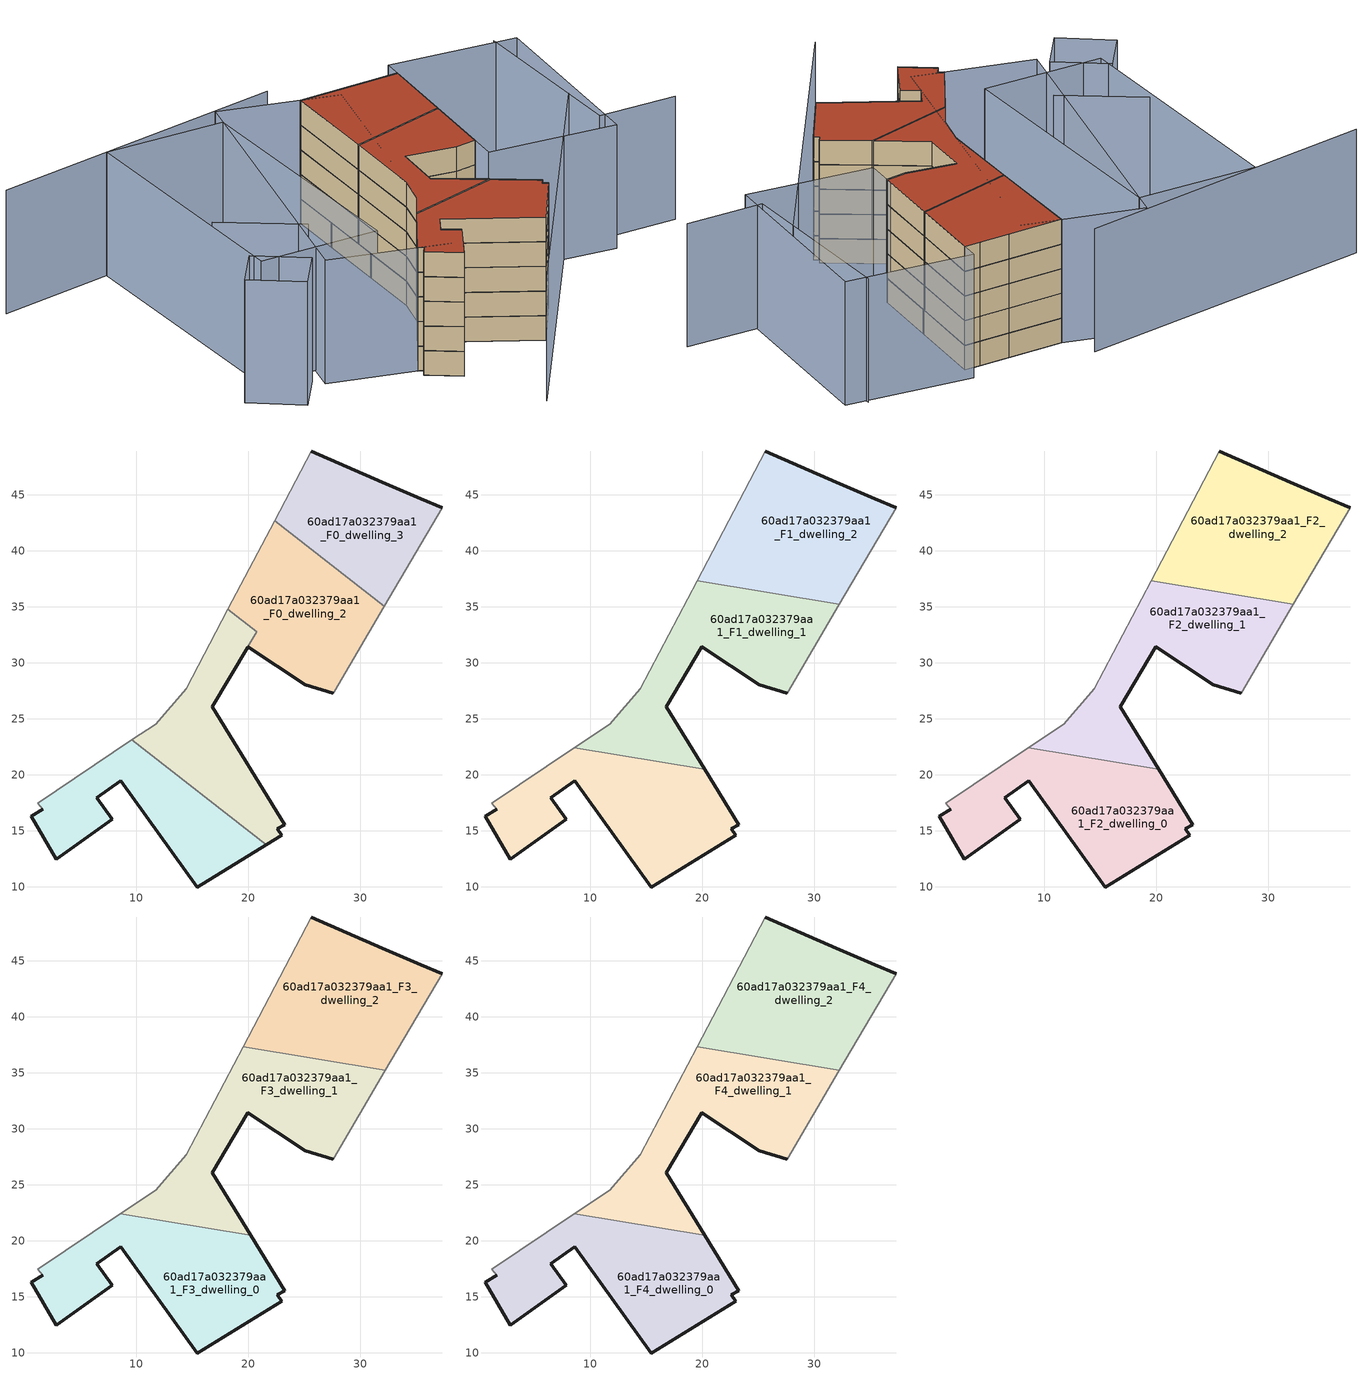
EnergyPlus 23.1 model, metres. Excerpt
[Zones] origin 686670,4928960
60ad17a032379aa1_F0_dwelling_0
 floor ground (EU_floor_Construction): 21.64,13.76 9.61,23.1 1.2,17.47 1.66,16.9 0.64,16.31 2.86,12.47 7.84,16.04 6.48,17.94 8.63,19.48 15.45,9.97 z0
 wall outside (EU_wall_Construction): 21.64,13.76 15.45,9.97 8.63,19.48 6.48,17.94 7.84,16.04 2.86,12.47 0.64,16.31 1.66,16.9 z0:3
 wall adiabatic (EU_wall_Construction): 1.66,16.9 1.2,17.47 9.61,23.1 z0:3
 wall to 60ad17a032379aa1_F0_dwelling_1 (EU_wall_Construction): 9.61,23.1 21.64,13.76 z0:3
60ad17a032379aa1_F0_dwelling_1
 floor ground (EU_floor_Construction): 22.98,14.59 22.62,15.16 23.26,15.55 16.79,26.09 20.77,32.77 18.2,34.77 14.46,27.67 11.73,24.52 9.61,23.1 21.64,13.76 z0
 wall outside (EU_wall_Construction): 19.96,31.4 16.79,26.09 23.26,15.55 22.62,15.16 22.98,14.59 21.64,13.76 z0:3; 19.96,31.4,3 19.96,31.41,0 19.96,31.4,0
 wall adiabatic (EU_wall_Construction): 9.61,23.1 11.73,24.52 14.46,27.67 18.2,34.77 z0:3
 wall to 60ad17a032379aa1_F0_dwelling_2 (EU_wall_Construction): 18.2,34.77 20.77,32.77 19.96,31.41 z0:3
60ad17a032379aa1_F0_dwelling_2
 floor ground (EU_floor_Construction): 27.68,27.41 32.17,35.06 22.36,42.68 18.2,34.77 20.77,32.77 19.96,31.41 25.08,28.05 27.59,27.27 z0
 wall outside (EU_wall_Construction): 27.59,27.27 25.08,28.05 19.96,31.41 z0:3
 wall adiabatic (EU_wall_Construction): 18.2,34.77 22.36,42.68 / 32.17,35.06 27.68,27.41 27.59,27.27 z0:3
 wall to 60ad17a032379aa1_F0_dwelling_3 (EU_wall_Construction): 22.36,42.68 32.17,35.06 z0:3
60ad17a032379aa1_F0_dwelling_3
 floor ground (EU_floor_Construction): 32.17,35.06 37.32,43.84 35.43,44.67 32,46.14 25.63,48.92 22.36,42.68 z0
 wall outside (EU_wall_Construction): 25.63,48.92 32,46.14 35.43,44.67 37.32,43.84 z0:3
 wall adiabatic (EU_wall_Construction): 37.32,43.84 32.17,35.06 / 22.36,42.68 25.63,48.92 z0:3
60ad17a032379aa1_F1_dwelling_0
 floor to 60ad17a032379aa1_F0_dwelling_0 (EU_floor_Construction): 21.64,13.76 11.02,22.01 8.59,22.42 1.2,17.47 1.66,16.9 0.64,16.31 2.86,12.47 7.84,16.04 6.48,17.94 8.63,19.48 15.45,9.97 z3
 floor to 60ad17a032379aa1_F0_dwelling_1 (EU_floor_Construction): 22.98,14.59 22.62,15.16 23.26,15.55 20.24,20.48 11.02,22.01 21.64,13.76 z3
 wall outside (EU_wall_Construction): 20.24,20.48 23.26,15.55 22.62,15.16 22.98,14.59 15.45,9.97 8.63,19.48 6.48,17.94 7.84,16.04 2.86,12.47 0.64,16.31 1.66,16.9 z3:6
 wall adiabatic (EU_wall_Construction): 1.66,16.9 1.2,17.47 8.59,22.42 z3:6
 wall to 60ad17a032379aa1_F1_dwelling_1 (EU_wall_Construction): 8.59,22.42 20.24,20.48 z3:6
60ad17a032379aa1_F1_dwelling_1
 floor outside (EU_floor_Construction): 25.08,28.05 19.96,31.41 20.77,32.77 18.2,34.77 14.46,27.67 18.2,34.77 20.77,32.77 19.96,31.4 z3
 floor to 60ad17a032379aa1_F0_dwelling_1 (EU_floor_Construction): 20.24,20.48 16.79,26.09 19.96,31.4 20.77,32.77 18.2,34.77 14.46,27.67 11.73,24.52 9.61,23.1 11.02,22.01 z3
 floor to 60ad17a032379aa1_F0_dwelling_0 (EU_floor_Construction): 11.02,22.01 9.61,23.1 8.59,22.42 z3
 floor to 60ad17a032379aa1_F0_dwelling_2 (EU_floor_Construction): 27.59,27.27 32.17,35.06 31.88,35.28 19.55,37.33 18.2,34.77 20.77,32.77 19.96,31.41 25.08,28.05 z3
 floor to 60ad17a032379aa1_F0_dwelling_3 (EU_floor_Construction): 32.17,35.06 32.26,35.22 31.88,35.28 z3
 wall outside (EU_wall_Construction): 27.59,27.27 25.08,28.05 19.96,31.41 16.79,26.09 20.24,20.48 z3:6
 wall adiabatic (EU_wall_Construction): 8.59,22.42 11.73,24.52 14.46,27.67 19.55,37.33 / 32.26,35.22 27.59,27.27 z3:6
 wall to 60ad17a032379aa1_F1_dwelling_2 (EU_wall_Construction): 19.55,37.33 32.26,35.22 z3:6
60ad17a032379aa1_F1_dwelling_2
 floor to 60ad17a032379aa1_F0_dwelling_2 (EU_floor_Construction): 31.88,35.28 22.36,42.68 19.55,37.33 z3
 floor to 60ad17a032379aa1_F0_dwelling_3 (EU_floor_Construction): 32.26,35.22 37.32,43.84 35.43,44.67 32,46.14 25.63,48.92 22.36,42.68 31.88,35.28 z3
 wall outside (EU_wall_Construction): 25.63,48.92 32,46.14 35.43,44.67 37.32,43.84 z3:6
 wall adiabatic (EU_wall_Construction): 37.32,43.84 32.26,35.22 / 19.55,37.33 25.63,48.92 z3:6
60ad17a032379aa1_F2_dwelling_0
 floor to 60ad17a032379aa1_F1_dwelling_0 (EU_floor_Construction): 22.98,14.59 22.62,15.16 23.26,15.55 20.24,20.48 8.59,22.42 1.2,17.47 1.66,16.9 0.64,16.31 2.86,12.47 7.84,16.04 6.48,17.94 8.63,19.48 15.45,9.97 z6
 wall outside (EU_wall_Construction): 20.24,20.48 23.26,15.55 22.62,15.16 22.98,14.59 15.45,9.97 8.63,19.48 6.48,17.94 7.84,16.04 2.86,12.47 0.64,16.31 1.66,16.9 z6:9
 wall adiabatic (EU_wall_Construction): 1.66,16.9 1.2,17.47 8.59,22.42 z6:9
 wall to 60ad17a032379aa1_F2_dwelling_1 (EU_wall_Construction): 8.59,22.42 20.24,20.48 z6:9
60ad17a032379aa1_F2_dwelling_1
 floor to 60ad17a032379aa1_F1_dwelling_1 (EU_floor_Construction): 27.59,27.27 32.26,35.22 19.55,37.33 14.46,27.67 11.73,24.52 8.59,22.42 20.24,20.48 16.79,26.09 19.96,31.41 25.08,28.05 z6
 wall outside (EU_wall_Construction): 27.59,27.27 25.08,28.05 19.96,31.41 16.79,26.09 20.24,20.48 z6:9
 wall adiabatic (EU_wall_Construction): 8.59,22.42 11.73,24.52 14.46,27.67 19.55,37.33 / 32.26,35.22 27.59,27.27 z6:9
 wall to 60ad17a032379aa1_F2_dwelling_2 (EU_wall_Construction): 19.55,37.33 32.26,35.22 z6:9
60ad17a032379aa1_F2_dwelling_2
 floor to 60ad17a032379aa1_F1_dwelling_2 (EU_floor_Construction): 32.26,35.22 37.32,43.84 35.43,44.67 32,46.14 25.63,48.92 19.55,37.33 z6
 wall outside (EU_wall_Construction): 25.63,48.92 32,46.14 35.43,44.67 37.32,43.84 z6:9
 wall adiabatic (EU_wall_Construction): 37.32,43.84 32.26,35.22 / 19.55,37.33 25.63,48.92 z6:9
60ad17a032379aa1_F3_dwelling_0
 floor to 60ad17a032379aa1_F2_dwelling_0 (EU_floor_Construction): 22.98,14.59 22.62,15.16 23.26,15.55 20.24,20.48 8.59,22.42 1.2,17.47 1.66,16.9 0.64,16.31 2.86,12.47 7.84,16.04 6.48,17.94 8.63,19.48 15.45,9.97 z9
 wall outside (EU_wall_Construction): 20.24,20.48 23.26,15.55 22.62,15.16 22.98,14.59 15.45,9.97 8.63,19.48 6.48,17.94 7.84,16.04 2.86,12.47 0.64,16.31 1.66,16.9 z9:12
 wall adiabatic (EU_wall_Construction): 1.66,16.9 1.2,17.47 8.59,22.42 z9:12
 wall to 60ad17a032379aa1_F3_dwelling_1 (EU_wall_Construction): 8.59,22.42 20.24,20.48 z9:12
60ad17a032379aa1_F3_dwelling_1
 floor to 60ad17a032379aa1_F2_dwelling_1 (EU_floor_Construction): 27.59,27.27 32.26,35.22 19.55,37.33 14.46,27.67 11.73,24.52 8.59,22.42 20.24,20.48 16.79,26.09 19.96,31.41 25.08,28.05 z9
 wall outside (EU_wall_Construction): 27.59,27.27 25.08,28.05 19.96,31.41 16.79,26.09 20.24,20.48 z9:12
 wall adiabatic (EU_wall_Construction): 8.59,22.42 11.73,24.52 14.46,27.67 19.55,37.33 / 32.26,35.22 27.59,27.27 z9:12
 wall to 60ad17a032379aa1_F3_dwelling_2 (EU_wall_Construction): 19.55,37.33 32.26,35.22 z9:12
60ad17a032379aa1_F3_dwelling_2
 floor to 60ad17a032379aa1_F2_dwelling_2 (EU_floor_Construction): 32.26,35.22 37.32,43.84 35.43,44.67 32,46.14 25.63,48.92 19.55,37.33 z9
 wall outside (EU_wall_Construction): 25.63,48.92 32,46.14 35.43,44.67 37.32,43.84 z9:12
 wall adiabatic (EU_wall_Construction): 37.32,43.84 32.26,35.22 / 19.55,37.33 25.63,48.92 z9:12
60ad17a032379aa1_F4_dwelling_0
 floor to 60ad17a032379aa1_F3_dwelling_0 (EU_floor_Construction): 22.98,14.59 22.62,15.16 23.26,15.55 20.24,20.48 8.59,22.42 1.2,17.47 1.66,16.9 0.64,16.31 2.86,12.47 7.84,16.04 6.48,17.94 8.63,19.48 15.45,9.97 z12
 wall outside (EU_wall_Construction): 20.24,20.48 23.26,15.55 22.62,15.16 22.98,14.59 15.45,9.97 8.63,19.48 6.48,17.94 7.84,16.04 2.86,12.47 0.64,16.31 1.66,16.9 z12:15
 wall adiabatic (EU_wall_Construction): 1.66,16.9 1.2,17.47 8.59,22.42 z12:15
 wall to 60ad17a032379aa1_F4_dwelling_1 (EU_wall_Construction): 8.59,22.42 20.24,20.48 z12:15
 roof outside (EU_roof_Construction): 20.24,20.48 23.26,15.55 22.62,15.16 22.98,14.59 15.45,9.97 8.63,19.48 6.48,17.94 7.84,16.04 2.86,12.47 0.64,16.31 1.66,16.9 1.2,17.47 8.59,22.42 z15
60ad17a032379aa1_F4_dwelling_1
 floor to 60ad17a032379aa1_F3_dwelling_1 (EU_floor_Construction): 27.59,27.27 32.26,35.22 19.55,37.33 14.46,27.67 11.73,24.52 8.59,22.42 20.24,20.48 16.79,26.09 19.96,31.41 25.08,28.05 z12
 wall outside (EU_wall_Construction): 27.59,27.27 25.08,28.05 19.96,31.41 16.79,26.09 20.24,20.48 z12:15
 wall adiabatic (EU_wall_Construction): 8.59,22.42 11.73,24.52 14.46,27.67 19.55,37.33 / 32.26,35.22 27.59,27.27 z12:15
 wall to 60ad17a032379aa1_F4_dwelling_2 (EU_wall_Construction): 19.55,37.33 32.26,35.22 z12:15
 roof outside (EU_roof_Construction): 32.26,35.22 27.59,27.27 25.08,28.05 19.96,31.41 16.79,26.09 20.24,20.48 8.59,22.42 11.73,24.52 14.46,27.67 19.55,37.33 z15
60ad17a032379aa1_F4_dwelling_2
 floor to 60ad17a032379aa1_F3_dwelling_2 (EU_floor_Construction): 32.26,35.22 37.32,43.84 35.43,44.67 32,46.14 25.63,48.92 19.55,37.33 z12
 wall outside (EU_wall_Construction): 25.63,48.92 32,46.14 35.43,44.67 37.32,43.84 z12:15
 wall adiabatic (EU_wall_Construction): 37.32,43.84 32.26,35.22 / 19.55,37.33 25.63,48.92 z12:15
 roof outside (EU_roof_Construction): 35.43,44.67 37.32,43.84 32.26,35.22 19.55,37.33 25.63,48.92 32,46.14 z15
shading: -5.79,39.86 -0.38,30.8 / 2.66,1.45 43.31,25.25 / 49.07,15.09 40.32,19.26 / 40.32,19.26 49.95,39.46 / 25.58,53.23 -11.38,63.28 / -10.68,31.82 -7.36,25.71 / -7.36,25.71 -12.72,22.79 / -12.72,22.79 -16.04,28.9 / -16.04,28.9 -10.68,31.82 / 51.97,37.8 39.43,16.4 / 39.43,16.4 25.88,24.34 / 25.88,24.34 38.42,45.74 / 38.42,45.74 51.97,37.8 / -7.07,24.18 18,55.1 / 18,55.1 29.29,45.95 / 29.29,45.95 4.21,15.03 / 4.21,15.03 -7.07,24.18 / -11.14,29.92 2.81,59.35 / 2.81,59.35 16.27,52.98 / 16.27,52.98 2.33,23.54 / 2.33,23.54 -11.14,29.92 z0:15
[Building]
EU S2 Campaign: North Axis=0; Terrain=City; Solar Distribution=FullExterior
[Site:Location]
Bologna: Latitude=44.5; Longitude=11.25; Time Zone=1; Elevation=37
[SizingPeriod:WeatherFileDays]
AnnualSizingPeriod: Begin Month=1; Begin Day of Month=1; End Month=12; End Day of Month=31; Day of Week for Start Day=Monday; Use Weather File Daylight Saving Period=No; Use Weather File Rain and Snow Indicators=No
[MATERIAL]
EU_InternalMass_Material: Roughness=MediumRough; Thickness=0.1; Conductivity=1; Density=1800; Specific Heat=900; Thermal Absorptance=0.9; Solar Absorptance=0.7; Visible Absorptance=0.7
[MATERIAL:NOMASS] Roughness=MediumRough; Thermal Absorptance=0.9; Solar Absorptance=0.7; Visible Absorptance=0.7
Name | Thermal Resistance
EU_wall_NoMass | 0.905828
EU_roof_NoMass | 0.37593
EU_floor_NoMass | 0.67114
[CONSTRUCTION]
EU_wall_Construction: EU_wall_NoMass
EU_roof_Construction: EU_roof_NoMass
EU_floor_Construction: EU_floor_NoMass
EU_InternalMass_Construction: EU_InternalMass_Material
[ZONE] Type=1; Multiplier=1; Ceiling Height=autocalculate; Floor Area=autocalculate; Part of Total Floor Area=Yes
Name | Volume
60ad17a032379aa1_F0_dwelling_0 | 322.403
60ad17a032379aa1_F1_dwelling_0; 60ad17a032379aa1_F2_dwelling_0; 60ad17a032379aa1_F3_dwelling_0; 60ad17a032379aa1_F4_dwelling_0 | 429.859
60ad17a032379aa1_F0_dwelling_1 | 292.952
60ad17a032379aa1_F1_dwelling_1; 60ad17a032379aa1_F2_dwelling_1; 60ad17a032379aa1_F3_dwelling_1; 60ad17a032379aa1_F4_dwelling_1 | 429.841
60ad17a032379aa1_F0_dwelling_2 | 351.811
60ad17a032379aa1_F1_dwelling_2; 60ad17a032379aa1_F2_dwelling_2; 60ad17a032379aa1_F3_dwelling_2; 60ad17a032379aa1_F4_dwelling_2 | 429.858
60ad17a032379aa1_F0_dwelling_3 | 322.377
[INTERNALMASS] Construction=EU_InternalMass_Construction
Name | Zone or ZoneList | Surface Area
60ad17a032379aa1_F0_dwelling_0_EU_InternalMass | 60ad17a032379aa1_F0_dwelling_0 | 107.469
60ad17a032379aa1_F0_dwelling_1_EU_InternalMass | 60ad17a032379aa1_F0_dwelling_1 | 97.6695
60ad17a032379aa1_F0_dwelling_2_EU_InternalMass | 60ad17a032379aa1_F0_dwelling_2 | 117.27
60ad17a032379aa1_F0_dwelling_3_EU_InternalMass | 60ad17a032379aa1_F0_dwelling_3 | 107.459
60ad17a032379aa1_F1_dwelling_0_EU_InternalMass | 60ad17a032379aa1_F1_dwelling_0 | 143.287
60ad17a032379aa1_F1_dwelling_1_EU_InternalMass | 60ad17a032379aa1_F1_dwelling_1 | 143.28
60ad17a032379aa1_F1_dwelling_2_EU_InternalMass | 60ad17a032379aa1_F1_dwelling_2 | 143.286
60ad17a032379aa1_F2_dwelling_0_EU_InternalMass | 60ad17a032379aa1_F2_dwelling_0 | 143.287
60ad17a032379aa1_F2_dwelling_1_EU_InternalMass | 60ad17a032379aa1_F2_dwelling_1 | 143.28
60ad17a032379aa1_F2_dwelling_2_EU_InternalMass | 60ad17a032379aa1_F2_dwelling_2 | 143.286
60ad17a032379aa1_F3_dwelling_0_EU_InternalMass | 60ad17a032379aa1_F3_dwelling_0 | 143.287
60ad17a032379aa1_F3_dwelling_1_EU_InternalMass | 60ad17a032379aa1_F3_dwelling_1 | 143.28
60ad17a032379aa1_F3_dwelling_2_EU_InternalMass | 60ad17a032379aa1_F3_dwelling_2 | 143.286
60ad17a032379aa1_F4_dwelling_0_EU_InternalMass | 60ad17a032379aa1_F4_dwelling_0 | 143.287
60ad17a032379aa1_F4_dwelling_1_EU_InternalMass | 60ad17a032379aa1_F4_dwelling_1 | 143.28
60ad17a032379aa1_F4_dwelling_2_EU_InternalMass | 60ad17a032379aa1_F4_dwelling_2 | 143.286
[OTHEREQUIPMENT] Fuel Type=Electricity; Design Level Calculation Method=Watts/Area; Power per Zone Floor Area=1; Fraction Latent=0; Fraction Radiant=0; Fraction Lost=0; Carbon Dioxide Generation Rate=0; EndUse Subcategory=EU_Step8_InternalGains
Name | Zone or ZoneList or Space or SpaceList | Schedule
EU_Step8_InternalGain_60ad17a032379aa1_F0_dwelling_0_f000 | 60ad17a032379aa1_F0_dwelling_0 | EU_Step8_GainSchedule_60ad17a032379aa1_F0_dwelling_0_f000
EU_Step8_InternalGain_60ad17a032379aa1_F0_dwelling_1_f000 | 60ad17a032379aa1_F0_dwelling_1 | EU_Step8_GainSchedule_60ad17a032379aa1_F0_dwelling_1_f000
EU_Step8_InternalGain_60ad17a032379aa1_F0_dwelling_2_f000 | 60ad17a032379aa1_F0_dwelling_2 | EU_Step8_GainSchedule_60ad17a032379aa1_F0_dwelling_2_f000
EU_Step8_InternalGain_60ad17a032379aa1_F0_dwelling_3_f000 | 60ad17a032379aa1_F0_dwelling_3 | EU_Step8_GainSchedule_60ad17a032379aa1_F0_dwelling_3_f000
EU_Step8_InternalGain_60ad17a032379aa1_F1_dwelling_0_f000 | 60ad17a032379aa1_F1_dwelling_0 | EU_Step8_GainSchedule_60ad17a032379aa1_F1_dwelling_0_f000
EU_Step8_InternalGain_60ad17a032379aa1_F1_dwelling_1_f000 | 60ad17a032379aa1_F1_dwelling_1 | EU_Step8_GainSchedule_60ad17a032379aa1_F1_dwelling_1_f000
EU_Step8_InternalGain_60ad17a032379aa1_F1_dwelling_2_f000 | 60ad17a032379aa1_F1_dwelling_2 | EU_Step8_GainSchedule_60ad17a032379aa1_F1_dwelling_2_f000
EU_Step8_InternalGain_60ad17a032379aa1_F2_dwelling_0_f000 | 60ad17a032379aa1_F2_dwelling_0 | EU_Step8_GainSchedule_60ad17a032379aa1_F2_dwelling_0_f000
EU_Step8_InternalGain_60ad17a032379aa1_F2_dwelling_1_f000 | 60ad17a032379aa1_F2_dwelling_1 | EU_Step8_GainSchedule_60ad17a032379aa1_F2_dwelling_1_f000
EU_Step8_InternalGain_60ad17a032379aa1_F2_dwelling_2_f000 | 60ad17a032379aa1_F2_dwelling_2 | EU_Step8_GainSchedule_60ad17a032379aa1_F2_dwelling_2_f000
EU_Step8_InternalGain_60ad17a032379aa1_F3_dwelling_0_f000 | 60ad17a032379aa1_F3_dwelling_0 | EU_Step8_GainSchedule_60ad17a032379aa1_F3_dwelling_0_f000
EU_Step8_InternalGain_60ad17a032379aa1_F3_dwelling_1_f000 | 60ad17a032379aa1_F3_dwelling_1 | EU_Step8_GainSchedule_60ad17a032379aa1_F3_dwelling_1_f000
EU_Step8_InternalGain_60ad17a032379aa1_F3_dwelling_2_f000 | 60ad17a032379aa1_F3_dwelling_2 | EU_Step8_GainSchedule_60ad17a032379aa1_F3_dwelling_2_f000
EU_Step8_InternalGain_60ad17a032379aa1_F4_dwelling_0_f000 | 60ad17a032379aa1_F4_dwelling_0 | EU_Step8_GainSchedule_60ad17a032379aa1_F4_dwelling_0_f000
EU_Step8_InternalGain_60ad17a032379aa1_F4_dwelling_1_f000 | 60ad17a032379aa1_F4_dwelling_1 | EU_Step8_GainSchedule_60ad17a032379aa1_F4_dwelling_1_f000
EU_Step8_InternalGain_60ad17a032379aa1_F4_dwelling_2_f000 | 60ad17a032379aa1_F4_dwelling_2 | EU_Step8_GainSchedule_60ad17a032379aa1_F4_dwelling_2_f000
[ZONEVENTILATION:DESIGNFLOWRATE] Schedule=EU_AlwaysOn; Design Flow Rate Calculation Method=AirChanges/Hour; Air Changes per Hour=0.73129; Ventilation Type=Natural; Fan Pressure Rise=0; Fan Total Efficiency=1; Constant Term Coefficient=1; Temperature Term Coefficient=0; Velocity Term Coefficient=0; Velocity Squared Term Coefficient=0; Minimum Indoor Temperature=-100; Maximum Indoor Temperature=100; Delta Temperature=-100; Minimum Outdoor Temperature=-100; Maximum Outdoor Temperature=100; Maximum Wind Speed=40
Name | Zone or ZoneList or Space or SpaceList
EU_ConstantAir_60ad17a032379aa1_F0_dwelling_0 | 60ad17a032379aa1_F0_dwelling_0
EU_ConstantAir_60ad17a032379aa1_F0_dwelling_1 | 60ad17a032379aa1_F0_dwelling_1
EU_ConstantAir_60ad17a032379aa1_F0_dwelling_2 | 60ad17a032379aa1_F0_dwelling_2
EU_ConstantAir_60ad17a032379aa1_F0_dwelling_3 | 60ad17a032379aa1_F0_dwelling_3
EU_ConstantAir_60ad17a032379aa1_F1_dwelling_0 | 60ad17a032379aa1_F1_dwelling_0
EU_ConstantAir_60ad17a032379aa1_F1_dwelling_1 | 60ad17a032379aa1_F1_dwelling_1
EU_ConstantAir_60ad17a032379aa1_F1_dwelling_2 | 60ad17a032379aa1_F1_dwelling_2
EU_ConstantAir_60ad17a032379aa1_F2_dwelling_0 | 60ad17a032379aa1_F2_dwelling_0
EU_ConstantAir_60ad17a032379aa1_F2_dwelling_1 | 60ad17a032379aa1_F2_dwelling_1
EU_ConstantAir_60ad17a032379aa1_F2_dwelling_2 | 60ad17a032379aa1_F2_dwelling_2
EU_ConstantAir_60ad17a032379aa1_F3_dwelling_0 | 60ad17a032379aa1_F3_dwelling_0
EU_ConstantAir_60ad17a032379aa1_F3_dwelling_1 | 60ad17a032379aa1_F3_dwelling_1
EU_ConstantAir_60ad17a032379aa1_F3_dwelling_2 | 60ad17a032379aa1_F3_dwelling_2
EU_ConstantAir_60ad17a032379aa1_F4_dwelling_0 | 60ad17a032379aa1_F4_dwelling_0
EU_ConstantAir_60ad17a032379aa1_F4_dwelling_1 | 60ad17a032379aa1_F4_dwelling_1
EU_ConstantAir_60ad17a032379aa1_F4_dwelling_2 | 60ad17a032379aa1_F4_dwelling_2
[HVACTEMPLATE:THERMOSTAT] Constant Heating Setpoint=20; Constant Cooling Setpoint=50
EU_HeatOnly_60ad17a032379aa1_F0_dwelling_0; EU_HeatOnly_60ad17a032379aa1_F0_dwelling_1; EU_HeatOnly_60ad17a032379aa1_F0_dwelling_2; EU_HeatOnly_60ad17a032379aa1_F0_dwelling_3; EU_HeatOnly_60ad17a032379aa1_F1_dwelling_0; EU_HeatOnly_60ad17a032379aa1_F1_dwelling_1; EU_HeatOnly_60ad17a032379aa1_F1_dwelling_2; EU_HeatOnly_60ad17a032379aa1_F2_dwelling_0; EU_HeatOnly_60ad17a032379aa1_F2_dwelling_1; EU_HeatOnly_60ad17a032379aa1_F2_dwelling_2; EU_HeatOnly_60ad17a032379aa1_F3_dwelling_0; EU_HeatOnly_60ad17a032379aa1_F3_dwelling_1; EU_HeatOnly_60ad17a032379aa1_F3_dwelling_2; EU_HeatOnly_60ad17a032379aa1_F4_dwelling_0; EU_HeatOnly_60ad17a032379aa1_F4_dwelling_1; EU_HeatOnly_60ad17a032379aa1_F4_dwelling_2
[HVACTEMPLATE:ZONE:IDEALLOADSAIRSYSTEM] System Availability Schedule=EU_AlwaysOn; Maximum Heating Supply Air Temperature=50; Minimum Cooling Supply Air Temperature=13; Maximum Heating Supply Air Humidity Ratio=0.0156; Minimum Cooling Supply Air Humidity Ratio=0.0077; Heating Limit=NoLimit; Cooling Limit=NoLimit; Heating Availability Schedule=EU_AlwaysOn; Cooling Availability Schedule=EU_CoolingOff; Dehumidification Control Type=ConstantSensibleHeatRatio; Cooling Sensible Heat Ratio=0.7; Dehumidification Setpoint=60; Humidification Control Type=None; Humidification Setpoint=30; Outdoor Air Method=None; Outdoor Air Flow Rate per Person=0.00944; Outdoor Air Flow Rate per Zone Floor Area=0; Outdoor Air Flow Rate per Zone=0; Demand Controlled Ventilation Type=None; Outdoor Air Economizer Type=NoEconomizer; Heat Recovery Type=None; Sensible Heat Recovery Effectiveness=0.7; Latent Heat Recovery Effectiveness=0.65
Name | Template Thermostat
60ad17a032379aa1_F0_dwelling_0 | EU_HeatOnly_60ad17a032379aa1_F0_dwelling_0
60ad17a032379aa1_F0_dwelling_1 | EU_HeatOnly_60ad17a032379aa1_F0_dwelling_1
60ad17a032379aa1_F0_dwelling_2 | EU_HeatOnly_60ad17a032379aa1_F0_dwelling_2
60ad17a032379aa1_F0_dwelling_3 | EU_HeatOnly_60ad17a032379aa1_F0_dwelling_3
60ad17a032379aa1_F1_dwelling_0 | EU_HeatOnly_60ad17a032379aa1_F1_dwelling_0
60ad17a032379aa1_F1_dwelling_1 | EU_HeatOnly_60ad17a032379aa1_F1_dwelling_1
60ad17a032379aa1_F1_dwelling_2 | EU_HeatOnly_60ad17a032379aa1_F1_dwelling_2
60ad17a032379aa1_F2_dwelling_0 | EU_HeatOnly_60ad17a032379aa1_F2_dwelling_0
60ad17a032379aa1_F2_dwelling_1 | EU_HeatOnly_60ad17a032379aa1_F2_dwelling_1
60ad17a032379aa1_F2_dwelling_2 | EU_HeatOnly_60ad17a032379aa1_F2_dwelling_2
60ad17a032379aa1_F3_dwelling_0 | EU_HeatOnly_60ad17a032379aa1_F3_dwelling_0
60ad17a032379aa1_F3_dwelling_1 | EU_HeatOnly_60ad17a032379aa1_F3_dwelling_1
60ad17a032379aa1_F3_dwelling_2 | EU_HeatOnly_60ad17a032379aa1_F3_dwelling_2
60ad17a032379aa1_F4_dwelling_0 | EU_HeatOnly_60ad17a032379aa1_F4_dwelling_0
60ad17a032379aa1_F4_dwelling_1 | EU_HeatOnly_60ad17a032379aa1_F4_dwelling_1
60ad17a032379aa1_F4_dwelling_2 | EU_HeatOnly_60ad17a032379aa1_F4_dwelling_2
[SIZING:ZONE] Zone Cooling Design Supply Air Temperature Input Method=SupplyAirTemperature; Zone Cooling Design Supply Air Temperature=13; Zone Heating Design Supply Air Temperature Input Method=SupplyAirTemperature; Zone Heating Design Supply Air Temperature=50; Zone Cooling Design Supply Air Humidity Ratio=0.008; Zone Heating Design Supply Air Humidity Ratio=0.008; Cooling Design Air Flow Method=DesignDay; Cooling Design Air Flow Rate=0; Cooling Minimum Air Flow per Zone Floor Area=0.000762; Cooling Minimum Air Flow=0; Cooling Minimum Air Flow Fraction=0.2; Heating Design Air Flow Method=DesignDay; Heating Design Air Flow Rate=0; Heating Maximum Air Flow per Zone Floor Area=0.002032; Heating Maximum Air Flow=0.141576; Heating Maximum Air Flow Fraction=0.3; Account for Dedicated Outdoor Air System=No; Dedicated Outdoor Air System Control Strategy=NeutralSupplyAir; Dedicated Outdoor Air Low Setpoint Temperature for Design=autosize; Dedicated Outdoor Air High Setpoint Temperature for Design=autosize; Zone Load Sizing Method=Sensible Load Only No Latent Load; Zone Latent Cooling Design Supply Air Humidity Ratio Input Method=HumidityRatioDifference; Zone Cooling Design Supply Air Humidity Ratio Difference=0.005; Zone Latent Heating Design Supply Air Humidity Ratio Input Method=HumidityRatioDifference; Zone Humidification Design Supply Air Humidity Ratio Difference=0.005
60ad17a032379aa1_F0_dwelling_0; 60ad17a032379aa1_F0_dwelling_1; 60ad17a032379aa1_F0_dwelling_2; 60ad17a032379aa1_F0_dwelling_3; 60ad17a032379aa1_F1_dwelling_0; 60ad17a032379aa1_F1_dwelling_1; 60ad17a032379aa1_F1_dwelling_2; 60ad17a032379aa1_F2_dwelling_0; 60ad17a032379aa1_F2_dwelling_1; 60ad17a032379aa1_F2_dwelling_2; 60ad17a032379aa1_F3_dwelling_0; 60ad17a032379aa1_F3_dwelling_1; 60ad17a032379aa1_F3_dwelling_2; 60ad17a032379aa1_F4_dwelling_0; 60ad17a032379aa1_F4_dwelling_1; 60ad17a032379aa1_F4_dwelling_2
[SCHEDULE:CONSTANT]
Name | Hourly Value
EU_AlwaysOn | 1
EU_CoolingOff | 0
[SCHEDULE:FILE] Column Number=1; Rows to Skip at Top=0; Number of Hours of Data=8760; Column Separator=Comma; Interpolate to Timestep=No; Minutes per Item=60; Adjust Schedule for Daylight Savings=Yes
Name | File
EU_Step8_GainSchedule_60ad17a032379aa1_F0_dwelling_0_f000 | ../../schedules/60ad17a032379aa1/60ad17a032379aa1_F0_dwelling_0_f000_gain.csv
EU_Step8_GainSchedule_60ad17a032379aa1_F0_dwelling_1_f000 | ../../schedules/60ad17a032379aa1/60ad17a032379aa1_F0_dwelling_1_f000_gain.csv
EU_Step8_GainSchedule_60ad17a032379aa1_F0_dwelling_2_f000 | ../../schedules/60ad17a032379aa1/60ad17a032379aa1_F0_dwelling_2_f000_gain.csv
EU_Step8_GainSchedule_60ad17a032379aa1_F0_dwelling_3_f000 | ../../schedules/60ad17a032379aa1/60ad17a032379aa1_F0_dwelling_3_f000_gain.csv
EU_Step8_GainSchedule_60ad17a032379aa1_F1_dwelling_0_f000 | ../../schedules/60ad17a032379aa1/60ad17a032379aa1_F1_dwelling_0_f000_gain.csv
EU_Step8_GainSchedule_60ad17a032379aa1_F1_dwelling_1_f000 | ../../schedules/60ad17a032379aa1/60ad17a032379aa1_F1_dwelling_1_f000_gain.csv
EU_Step8_GainSchedule_60ad17a032379aa1_F1_dwelling_2_f000 | ../../schedules/60ad17a032379aa1/60ad17a032379aa1_F1_dwelling_2_f000_gain.csv
EU_Step8_GainSchedule_60ad17a032379aa1_F2_dwelling_0_f000 | ../../schedules/60ad17a032379aa1/60ad17a032379aa1_F2_dwelling_0_f000_gain.csv
EU_Step8_GainSchedule_60ad17a032379aa1_F2_dwelling_1_f000 | ../../schedules/60ad17a032379aa1/60ad17a032379aa1_F2_dwelling_1_f000_gain.csv
EU_Step8_GainSchedule_60ad17a032379aa1_F2_dwelling_2_f000 | ../../schedules/60ad17a032379aa1/60ad17a032379aa1_F2_dwelling_2_f000_gain.csv
EU_Step8_GainSchedule_60ad17a032379aa1_F3_dwelling_0_f000 | ../../schedules/60ad17a032379aa1/60ad17a032379aa1_F3_dwelling_0_f000_gain.csv
EU_Step8_GainSchedule_60ad17a032379aa1_F3_dwelling_1_f000 | ../../schedules/60ad17a032379aa1/60ad17a032379aa1_F3_dwelling_1_f000_gain.csv
EU_Step8_GainSchedule_60ad17a032379aa1_F3_dwelling_2_f000 | ../../schedules/60ad17a032379aa1/60ad17a032379aa1_F3_dwelling_2_f000_gain.csv
EU_Step8_GainSchedule_60ad17a032379aa1_F4_dwelling_0_f000 | ../../schedules/60ad17a032379aa1/60ad17a032379aa1_F4_dwelling_0_f000_gain.csv
EU_Step8_GainSchedule_60ad17a032379aa1_F4_dwelling_1_f000 | ../../schedules/60ad17a032379aa1/60ad17a032379aa1_F4_dwelling_1_f000_gain.csv
EU_Step8_GainSchedule_60ad17a032379aa1_F4_dwelling_2_f000 | ../../schedules/60ad17a032379aa1/60ad17a032379aa1_F4_dwelling_2_f000_gain.csv
